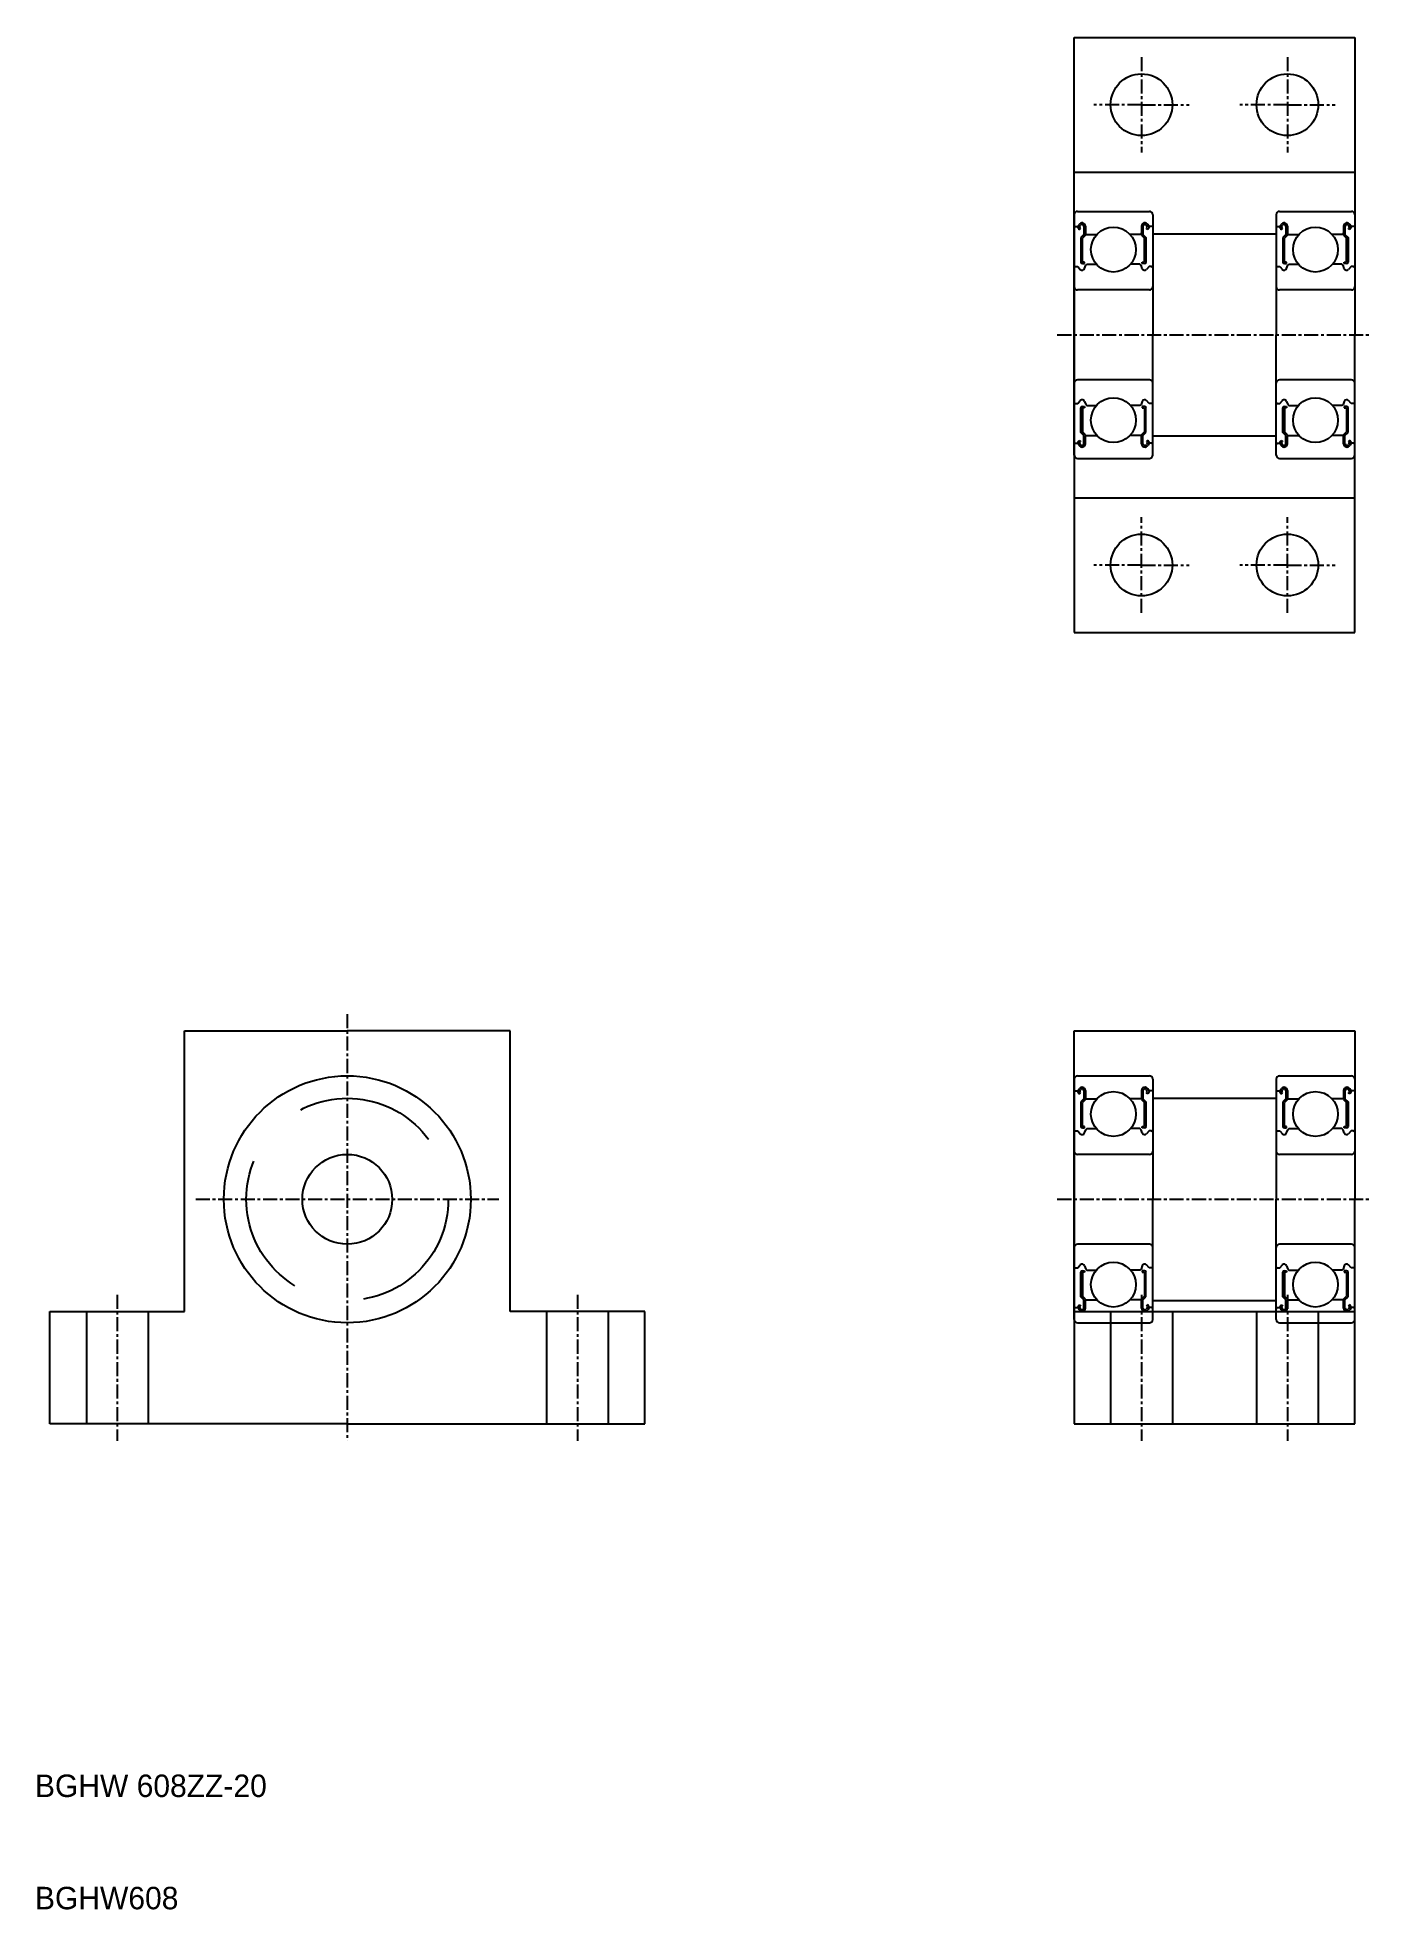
# Model space of a CAD drawing. Extents: x 118 to 236, y 65 to 231.
import ezdxf

# ---------------------------------------------------------------- set-up
doc = ezdxf.new("R2010")
doc.units = 0
doc.linetypes.add('CENTER', pattern=[2, 1.25, -0.25, 0.25, -0.25])
doc.linetypes.add('DASHED', pattern=[19.05, 12.7, -6.35])
doc.layers.get('0').update_dxf_attribs({"linetype": 'CONTINUOUS'})
doc.layers.add('CENTER', color=1, linetype='CENTER')

msp = doc.modelspace()

# ---------------------------------------------------------------- linework, layer by layer
for p, q in [((209.89, 204.86), (209.89, 231.36)), ((209.89, 231.36), (234.89, 231.36)), ((234.89, 231.36), (234.89, 204.86)), ((209.89, 219.36), (234.89, 219.36)), ((209.89, 215.56), (209.89, 204.86)), ((210.19, 215.86), (216.59, 215.86)), ((216.89, 215.56), (216.89, 204.86)), ((227.89, 215.56), (227.89, 204.86)), ((228.19, 215.86), (234.59, 215.86)), ((234.89, 215.56), (234.89, 204.86)), ((209.89, 214.61), (209.99, 214.51)), ((209.99, 214.51), (210.22, 214.51)), ((210.22, 214.51), (210.33, 214.69)), ((210.27, 214.32), (210.39, 214.26)), ((210.34, 214.44), (210.45, 214.62)), ((210.45, 214.37), (210.34, 214.44)), ((210.39, 214.26), (210.45, 214.37)), ((210.76, 213.81), (210.49, 213.54)), ((210.49, 213.54), (210.49, 211.35)), ((210.89, 213.75), (210.62, 213.48)), ((210.62, 211.35), (210.62, 213.48)), ((210.76, 214.54), (210.76, 213.81)), ((210.89, 214.54), (210.89, 213.75)), ((210.89, 213.91), (210.99, 213.81)), ((210.99, 213.81), (211.91, 213.81)), ((215.79, 213.81), (214.87, 213.81)), ((215.89, 213.91), (215.79, 213.81)), ((215.89, 214.54), (215.89, 213.75)), ((215.89, 213.75), (216.16, 213.48)), ((216.02, 214.54), (216.02, 213.81)), ((216.02, 213.81), (216.29, 213.54)), ((216.16, 211.35), (216.16, 213.48)), ((216.29, 213.54), (216.29, 211.35)), ((216.44, 214.44), (216.33, 214.62)), ((216.33, 214.37), (216.44, 214.44)), ((216.39, 214.26), (216.33, 214.37)), ((216.51, 214.32), (216.39, 214.26)), ((216.56, 214.51), (216.45, 214.69)), ((216.79, 214.51), (216.56, 214.51)), ((216.89, 214.61), (216.79, 214.51)), ((227.89, 214.61), (227.99, 214.51)), ((227.99, 214.51), (228.22, 214.51)), ((228.22, 214.51), (228.33, 214.69)), ((228.27, 214.32), (228.39, 214.26)), ((228.34, 214.44), (228.45, 214.62)), ((228.45, 214.37), (228.34, 214.44)), ((228.39, 214.26), (228.45, 214.37)), ((228.76, 213.81), (228.49, 213.54)), ((228.49, 213.54), (228.49, 211.35)), ((228.89, 213.75), (228.62, 213.48)), ((228.62, 211.35), (228.62, 213.48)), ((228.76, 214.54), (228.76, 213.81)), ((228.89, 214.54), (228.89, 213.75)), ((228.89, 213.91), (228.99, 213.81)), ((228.99, 213.81), (229.91, 213.81)), ((233.79, 213.81), (232.87, 213.81)), ((233.89, 213.91), (233.79, 213.81)), ((233.89, 214.54), (233.89, 213.75)), ((233.89, 213.75), (234.16, 213.48)), ((234.02, 214.54), (234.02, 213.81)), ((234.02, 213.81), (234.29, 213.54)), ((234.16, 211.35), (234.16, 213.48)), ((234.29, 213.54), (234.29, 211.35)), ((234.44, 214.44), (234.33, 214.62)), ((234.33, 214.37), (234.44, 214.44)), ((234.39, 214.26), (234.33, 214.37)), ((234.51, 214.32), (234.39, 214.26)), ((234.56, 214.51), (234.45, 214.69)), ((234.79, 214.51), (234.56, 214.51)), ((234.89, 214.61), (234.79, 214.51)), ((209.89, 210.86), (209.99, 210.96)), ((209.99, 210.96), (210.22, 210.96)), ((210.22, 210.96), (210.44, 210.69)), ((210.82, 211.35), (210.62, 211.35)), ((210.62, 211.22), (210.82, 211.22)), ((210.82, 211.22), (210.82, 211.35)), ((210.82, 210.77), (210.93, 211.06)), ((210.93, 211.06), (211.03, 211.16)), ((211.03, 211.16), (211.87, 211.16)), ((215.75, 211.16), (214.91, 211.16)), ((215.85, 211.06), (215.75, 211.16)), ((215.96, 210.77), (215.85, 211.06)), ((215.96, 211.35), (216.16, 211.35)), ((215.96, 211.22), (215.96, 211.35)), ((216.16, 211.22), (215.96, 211.22)), ((216.56, 210.96), (216.34, 210.69)), ((216.79, 210.96), (216.56, 210.96)), ((216.89, 210.86), (216.79, 210.96)), ((227.89, 210.86), (227.99, 210.96)), ((227.99, 210.96), (228.22, 210.96)), ((228.22, 210.96), (228.44, 210.69)), ((228.82, 211.35), (228.62, 211.35)), ((228.62, 211.22), (228.82, 211.22)), ((228.82, 211.22), (228.82, 211.35)), ((228.82, 210.77), (228.93, 211.06)), ((228.93, 211.06), (229.03, 211.16)), ((229.03, 211.16), (229.87, 211.16)), ((233.75, 211.16), (232.91, 211.16)), ((233.85, 211.06), (233.75, 211.16)), ((233.96, 210.77), (233.85, 211.06)), ((233.96, 211.35), (234.16, 211.35)), ((233.96, 211.22), (233.96, 211.35)), ((234.16, 211.22), (233.96, 211.22)), ((234.56, 210.96), (234.34, 210.69)), ((234.79, 210.96), (234.56, 210.96)), ((234.89, 210.86), (234.79, 210.96)), ((216.59, 208.86), (210.19, 208.86)), ((234.59, 208.86), (228.19, 208.86)), ((209.89, 204.86), (209.89, 178.36)), ((209.89, 194.16), (209.89, 204.86)), ((216.89, 194.16), (216.89, 204.86)), ((227.89, 194.16), (227.89, 204.86)), ((234.89, 178.36), (234.89, 204.86)), ((234.89, 194.16), (234.89, 204.86)), ((216.59, 200.86), (210.19, 200.86)), ((234.59, 200.86), (228.19, 200.86)), ((209.89, 198.86), (209.99, 198.76)), ((209.99, 198.76), (210.22, 198.76)), ((210.22, 198.76), (210.44, 199.02)), ((210.62, 198.49), (210.82, 198.49)), ((210.82, 198.94), (210.93, 198.65)), ((210.82, 198.49), (210.82, 198.36)), ((210.93, 198.65), (211.03, 198.56)), ((211.03, 198.56), (211.87, 198.56)), ((215.75, 198.56), (214.91, 198.56)), ((215.85, 198.65), (215.75, 198.56)), ((215.96, 198.94), (215.85, 198.65)), ((216.16, 198.49), (215.96, 198.49)), ((215.96, 198.49), (215.96, 198.36)), ((216.56, 198.76), (216.34, 199.02)), ((216.79, 198.76), (216.56, 198.76)), ((216.89, 198.86), (216.79, 198.76)), ((216.89, 199.51), (216.89, 199.51)), ((227.89, 198.86), (227.99, 198.76)), ((227.99, 198.76), (228.22, 198.76)), ((228.22, 198.76), (228.44, 199.02)), ((228.62, 198.49), (228.82, 198.49)), ((228.82, 198.94), (228.93, 198.65)), ((228.82, 198.49), (228.82, 198.36)), ((228.93, 198.65), (229.03, 198.56)), ((229.03, 198.56), (229.87, 198.56)), ((233.75, 198.56), (232.91, 198.56)), ((233.85, 198.65), (233.75, 198.56)), ((233.96, 198.94), (233.85, 198.65)), ((234.16, 198.49), (233.96, 198.49)), ((233.96, 198.49), (233.96, 198.36)), ((234.56, 198.76), (234.34, 199.02)), ((234.79, 198.76), (234.56, 198.76)), ((234.89, 198.86), (234.79, 198.76)), ((234.89, 199.51), (234.89, 199.51)), ((210.49, 196.17), (210.49, 198.36)), ((210.62, 198.36), (210.62, 196.23)), ((210.82, 198.36), (210.62, 198.36)), ((215.96, 198.36), (216.16, 198.36)), ((216.16, 198.36), (216.16, 196.23)), ((216.29, 196.17), (216.29, 198.36)), ((216.89, 196.83), (216.89, 196.83)), ((228.49, 196.17), (228.49, 198.36)), ((228.62, 198.36), (228.62, 196.23)), ((228.82, 198.36), (228.62, 198.36)), ((233.96, 198.36), (234.16, 198.36)), ((234.16, 198.36), (234.16, 196.23)), ((234.29, 196.17), (234.29, 198.36)), ((234.89, 196.83), (234.89, 196.83)), ((209.89, 195.11), (209.99, 195.21)), ((209.99, 195.21), (210.22, 195.21)), ((210.22, 195.21), (210.33, 195.02)), ((210.27, 195.39), (210.39, 195.45)), ((210.45, 195.34), (210.34, 195.27)), ((210.34, 195.27), (210.45, 195.09)), ((210.39, 195.45), (210.45, 195.34)), ((210.76, 195.91), (210.49, 196.17)), ((210.89, 195.96), (210.62, 196.23)), ((210.76, 195.17), (210.76, 195.91)), ((210.89, 195.17), (210.89, 195.96)), ((210.89, 195.81), (210.99, 195.91)), ((210.99, 195.91), (211.91, 195.91)), ((215.79, 195.91), (214.87, 195.91)), ((215.89, 195.81), (215.79, 195.91)), ((215.89, 195.96), (216.16, 196.23)), ((215.89, 195.17), (215.89, 195.96)), ((216.02, 195.91), (216.29, 196.17)), ((216.02, 195.17), (216.02, 195.91)), ((216.39, 195.45), (216.33, 195.34)), ((216.33, 195.34), (216.44, 195.27)), ((216.44, 195.27), (216.33, 195.09)), ((216.51, 195.39), (216.39, 195.45)), ((216.56, 195.21), (216.45, 195.02)), ((216.79, 195.21), (216.56, 195.21)), ((216.89, 195.11), (216.79, 195.21)), ((227.89, 195.11), (227.99, 195.21)), ((227.99, 195.21), (228.22, 195.21)), ((228.22, 195.21), (228.33, 195.02)), ((228.27, 195.39), (228.39, 195.45)), ((228.45, 195.34), (228.34, 195.27)), ((228.34, 195.27), (228.45, 195.09)), ((228.39, 195.45), (228.45, 195.34)), ((228.76, 195.91), (228.49, 196.17)), ((228.89, 195.96), (228.62, 196.23)), ((228.76, 195.17), (228.76, 195.91)), ((228.89, 195.17), (228.89, 195.96)), ((228.89, 195.81), (228.99, 195.91)), ((228.99, 195.91), (229.91, 195.91)), ((233.79, 195.91), (232.87, 195.91)), ((233.89, 195.81), (233.79, 195.91)), ((233.89, 195.96), (234.16, 196.23)), ((233.89, 195.17), (233.89, 195.96)), ((234.02, 195.91), (234.29, 196.17)), ((234.02, 195.17), (234.02, 195.91)), ((234.39, 195.45), (234.33, 195.34)), ((234.33, 195.34), (234.44, 195.27)), ((234.44, 195.27), (234.33, 195.09)), ((234.51, 195.39), (234.39, 195.45)), ((234.56, 195.21), (234.45, 195.02)), ((234.79, 195.21), (234.56, 195.21)), ((234.89, 195.11), (234.79, 195.21)), ((210.19, 193.86), (216.59, 193.86)), ((228.19, 193.86), (234.59, 193.86)), ((209.89, 190.36), (234.89, 190.36)), ((209.89, 178.36), (234.89, 178.36)), ((130.63, 117.86), (130.63, 142.86)), ((130.63, 142.86), (145.13, 142.86)), ((159.63, 142.86), (145.13, 142.86)), ((159.63, 117.86), (159.63, 142.86)), ((209.89, 142.86), (234.89, 142.86)), ((209.89, 127.86), (209.89, 142.86)), ((234.89, 142.86), (234.89, 127.86)), ((209.89, 138.56), (209.89, 127.86)), ((210.19, 138.86), (216.59, 138.86)), ((216.89, 138.56), (216.89, 127.86)), ((227.89, 138.56), (227.89, 127.86)), ((228.19, 138.86), (234.59, 138.86)), ((234.89, 138.56), (234.89, 127.86)), ((209.89, 137.61), (209.99, 137.51)), ((209.99, 137.51), (210.22, 137.51)), ((210.22, 137.51), (210.33, 137.69)), ((210.27, 137.32), (210.39, 137.26)), ((210.34, 137.44), (210.45, 137.62)), ((210.45, 137.37), (210.34, 137.44)), ((210.39, 137.26), (210.45, 137.37)), ((210.76, 136.81), (210.49, 136.54)), ((210.89, 136.75), (210.62, 136.48)), ((210.76, 137.54), (210.76, 136.81)), ((210.89, 137.54), (210.89, 136.75)), ((210.89, 136.91), (210.99, 136.81)), ((210.99, 136.81), (211.91, 136.81)), ((215.79, 136.81), (214.87, 136.81)), ((215.89, 136.91), (215.79, 136.81)), ((215.89, 137.54), (215.89, 136.75)), ((215.89, 136.75), (216.16, 136.48)), ((216.02, 137.54), (216.02, 136.81)), ((216.02, 136.81), (216.29, 136.54)), ((216.44, 137.44), (216.33, 137.62)), ((216.33, 137.37), (216.44, 137.44)), ((216.39, 137.26), (216.33, 137.37)), ((216.51, 137.32), (216.39, 137.26)), ((216.56, 137.51), (216.45, 137.69)), ((216.79, 137.51), (216.56, 137.51)), ((216.89, 137.61), (216.79, 137.51)), ((227.89, 137.61), (227.99, 137.51)), ((227.99, 137.51), (228.22, 137.51)), ((228.22, 137.51), (228.33, 137.69)), ((228.27, 137.32), (228.39, 137.26)), ((228.34, 137.44), (228.45, 137.62)), ((228.45, 137.37), (228.34, 137.44)), ((228.39, 137.26), (228.45, 137.37)), ((228.76, 136.81), (228.49, 136.54)), ((228.89, 136.75), (228.62, 136.48)), ((228.76, 137.54), (228.76, 136.81)), ((228.89, 137.54), (228.89, 136.75)), ((228.89, 136.91), (228.99, 136.81)), ((228.99, 136.81), (229.91, 136.81)), ((233.79, 136.81), (232.87, 136.81)), ((233.89, 136.91), (233.79, 136.81)), ((233.89, 137.54), (233.89, 136.75)), ((233.89, 136.75), (234.16, 136.48)), ((234.02, 137.54), (234.02, 136.81)), ((234.02, 136.81), (234.29, 136.54)), ((234.44, 137.44), (234.33, 137.62)), ((234.33, 137.37), (234.44, 137.44)), ((234.39, 137.26), (234.33, 137.37)), ((234.51, 137.32), (234.39, 137.26)), ((234.56, 137.51), (234.45, 137.69)), ((234.79, 137.51), (234.56, 137.51)), ((234.89, 137.61), (234.79, 137.51)), ((210.49, 136.54), (210.49, 134.35)), ((210.62, 134.35), (210.62, 136.48)), ((216.16, 134.35), (216.16, 136.48)), ((216.29, 136.54), (216.29, 134.35)), ((228.49, 136.54), (228.49, 134.35)), ((228.62, 134.35), (228.62, 136.48)), ((234.16, 134.35), (234.16, 136.48)), ((234.29, 136.54), (234.29, 134.35)), ((209.89, 133.86), (209.99, 133.96)), ((209.99, 133.96), (210.22, 133.96)), ((210.22, 133.96), (210.44, 133.69)), ((210.82, 134.35), (210.62, 134.35)), ((210.62, 134.22), (210.82, 134.22)), ((210.82, 134.22), (210.82, 134.35)), ((210.82, 133.77), (210.93, 134.06)), ((210.93, 134.06), (211.03, 134.16)), ((211.03, 134.16), (211.87, 134.16)), ((215.75, 134.16), (214.91, 134.16)), ((215.85, 134.06), (215.75, 134.16)), ((215.96, 133.77), (215.85, 134.06)), ((215.96, 134.35), (216.16, 134.35)), ((215.96, 134.22), (215.96, 134.35)), ((216.16, 134.22), (215.96, 134.22)), ((216.56, 133.96), (216.34, 133.69)), ((216.79, 133.96), (216.56, 133.96)), ((216.89, 133.86), (216.79, 133.96)), ((227.89, 133.86), (227.99, 133.96)), ((227.99, 133.96), (228.22, 133.96)), ((228.22, 133.96), (228.44, 133.69)), ((228.82, 134.35), (228.62, 134.35)), ((228.62, 134.22), (228.82, 134.22)), ((228.82, 134.22), (228.82, 134.35)), ((228.82, 133.77), (228.93, 134.06)), ((228.93, 134.06), (229.03, 134.16)), ((229.03, 134.16), (229.87, 134.16)), ((233.75, 134.16), (232.91, 134.16)), ((233.85, 134.06), (233.75, 134.16)), ((233.96, 133.77), (233.85, 134.06)), ((233.96, 134.22), (233.96, 134.35)), ((233.96, 134.35), (234.16, 134.35)), ((234.16, 134.22), (233.96, 134.22)), ((234.56, 133.96), (234.34, 133.69)), ((234.79, 133.96), (234.56, 133.96)), ((234.89, 133.86), (234.79, 133.96)), ((216.59, 131.86), (210.19, 131.86)), ((234.59, 131.86), (228.19, 131.86)), ((209.89, 127.86), (209.89, 107.86)), ((209.89, 117.16), (209.89, 127.86)), ((216.89, 117.16), (216.89, 127.86)), ((227.89, 117.16), (227.89, 127.86)), ((234.89, 107.86), (234.89, 127.86)), ((234.89, 117.16), (234.89, 127.86)), ((216.59, 123.86), (210.19, 123.86)), ((234.59, 123.86), (228.19, 123.86)), ((209.89, 121.86), (209.99, 121.76)), ((209.99, 121.76), (210.22, 121.76)), ((210.22, 121.76), (210.44, 122.02)), ((210.82, 121.94), (210.93, 121.65)), ((215.96, 121.94), (215.85, 121.65)), ((216.56, 121.76), (216.34, 122.02)), ((216.79, 121.76), (216.56, 121.76)), ((216.89, 121.86), (216.79, 121.76)), ((216.89, 122.51), (216.89, 122.51)), ((227.89, 121.86), (227.99, 121.76)), ((227.99, 121.76), (228.22, 121.76)), ((228.22, 121.76), (228.44, 122.02)), ((228.82, 121.94), (228.93, 121.65)), ((233.96, 121.94), (233.85, 121.65)), ((234.56, 121.76), (234.34, 122.02)), ((234.79, 121.76), (234.56, 121.76)), ((234.89, 121.86), (234.79, 121.76)), ((234.89, 122.51), (234.89, 122.51)), ((210.49, 119.17), (210.49, 121.36)), ((210.62, 121.49), (210.82, 121.49)), ((210.62, 121.36), (210.62, 119.23)), ((210.82, 121.36), (210.62, 121.36)), ((210.82, 121.49), (210.82, 121.36)), ((210.93, 121.65), (211.03, 121.56)), ((211.03, 121.56), (211.87, 121.56)), ((215.75, 121.56), (214.91, 121.56)), ((215.85, 121.65), (215.75, 121.56)), ((216.16, 121.49), (215.96, 121.49)), ((215.96, 121.49), (215.96, 121.36)), ((215.96, 121.36), (216.16, 121.36)), ((216.16, 121.36), (216.16, 119.23)), ((216.29, 119.17), (216.29, 121.36)), ((228.49, 119.17), (228.49, 121.36)), ((228.62, 121.49), (228.82, 121.49)), ((228.62, 121.36), (228.62, 119.23)), ((228.82, 121.36), (228.62, 121.36)), ((228.82, 121.49), (228.82, 121.36)), ((228.93, 121.65), (229.03, 121.56)), ((229.03, 121.56), (229.87, 121.56)), ((233.75, 121.56), (232.91, 121.56)), ((233.85, 121.65), (233.75, 121.56)), ((233.96, 121.49), (233.96, 121.36)), ((234.16, 121.49), (233.96, 121.49)), ((233.96, 121.36), (234.16, 121.36)), ((234.16, 121.36), (234.16, 119.23)), ((234.29, 119.17), (234.29, 121.36)), ((210.27, 118.39), (210.39, 118.45)), ((210.39, 118.45), (210.45, 118.34)), ((210.76, 118.91), (210.49, 119.17)), ((210.89, 118.96), (210.62, 119.23)), ((210.76, 118.17), (210.76, 118.91)), ((210.89, 118.17), (210.89, 118.96)), ((210.89, 118.81), (210.99, 118.91)), ((210.99, 118.91), (211.91, 118.91)), ((215.79, 118.91), (214.87, 118.91)), ((215.89, 118.81), (215.79, 118.91)), ((215.89, 118.96), (216.16, 119.23)), ((215.89, 118.17), (215.89, 118.96)), ((216.02, 118.91), (216.29, 119.17)), ((216.02, 118.17), (216.02, 118.91)), ((216.39, 118.45), (216.33, 118.34)), ((216.51, 118.39), (216.39, 118.45)), ((216.89, 119.83), (216.89, 119.83)), ((228.27, 118.39), (228.39, 118.45)), ((228.39, 118.45), (228.45, 118.34)), ((228.76, 118.91), (228.49, 119.17)), ((228.89, 118.96), (228.62, 119.23)), ((228.76, 118.17), (228.76, 118.91)), ((228.89, 118.17), (228.89, 118.96)), ((228.89, 118.81), (228.99, 118.91)), ((228.99, 118.91), (229.91, 118.91)), ((233.79, 118.91), (232.87, 118.91)), ((233.89, 118.81), (233.79, 118.91)), ((233.89, 118.96), (234.16, 119.23)), ((233.89, 118.17), (233.89, 118.96)), ((234.02, 118.91), (234.29, 119.17)), ((234.02, 118.17), (234.02, 118.91)), ((234.39, 118.45), (234.33, 118.34)), ((234.51, 118.39), (234.39, 118.45)), ((234.89, 119.83), (234.89, 119.83)), ((118.63, 107.86), (118.63, 117.86)), ((118.63, 117.86), (130.63, 117.86)), ((171.63, 117.86), (159.63, 117.86)), ((171.63, 107.86), (171.63, 117.86)), ((209.89, 118.11), (209.99, 118.21)), ((209.89, 117.86), (234.89, 117.86)), ((209.99, 118.21), (210.22, 118.21)), ((210.19, 116.86), (216.59, 116.86)), ((210.22, 118.21), (210.33, 118.02)), ((210.45, 118.34), (210.34, 118.27)), ((210.34, 118.27), (210.45, 118.09)), ((216.33, 118.34), (216.44, 118.27)), ((216.44, 118.27), (216.33, 118.09)), ((216.56, 118.21), (216.45, 118.02)), ((216.79, 118.21), (216.56, 118.21)), ((216.89, 118.11), (216.79, 118.21)), ((227.89, 118.11), (227.99, 118.21)), ((227.99, 118.21), (228.22, 118.21)), ((228.19, 116.86), (234.59, 116.86)), ((228.22, 118.21), (228.33, 118.02)), ((228.45, 118.34), (228.34, 118.27)), ((228.34, 118.27), (228.45, 118.09)), ((234.33, 118.34), (234.44, 118.27)), ((234.44, 118.27), (234.33, 118.09)), ((234.56, 118.21), (234.45, 118.02)), ((234.79, 118.21), (234.56, 118.21)), ((234.89, 118.11), (234.79, 118.21)), ((145.13, 107.86), (118.63, 107.86)), ((145.13, 107.86), (171.63, 107.86)), ((209.89, 107.86), (234.89, 107.86))]:
    msp.add_line(p, q)
at = {"color": 7, "linetype": 'CONTINUOUS'}
for p, q in [((216.89, 213.86), (227.89, 213.86)), ((216.89, 195.86), (227.89, 195.86)), ((216.89, 136.86), (227.89, 136.86)), ((216.89, 118.86), (227.89, 118.86))]:
    msp.add_line(p, q, dxfattribs=at)
at = {"color": 3, "linetype": 'DASHED'}
for p, q in [((121.88, 117.86), (121.88, 107.86)), ((127.38, 117.86), (127.38, 107.86)), ((162.88, 117.86), (162.88, 107.86)), ((168.38, 117.86), (168.38, 107.86)), ((213.14, 117.86), (213.14, 107.86)), ((218.64, 117.86), (218.64, 107.86)), ((226.14, 117.86), (226.14, 107.86)), ((231.64, 117.86), (231.64, 107.86))]:
    msp.add_line(p, q, dxfattribs=at)
for centre, radius in [((215.89, 225.36), 2.75), ((228.89, 225.36), 2.75), ((213.39, 212.46), 2), ((231.39, 212.46), 2), ((213.39, 197.26), 2), ((231.39, 197.26), 2), ((215.89, 184.36), 2.75), ((228.89, 184.36), 2.75), ((145.13, 127.86), 11), ((213.39, 135.46), 2), ((231.39, 135.46), 2), ((145.13, 127.86), 4), ((213.39, 120.26), 2), ((231.39, 120.26), 2)]:
    msp.add_circle(centre, radius)
msp.add_circle((145.13, 127.86), 9, dxfattribs=at)
for centre, radius, start, end in [((210.19, 215.56), 0.3, 90, 180), ((216.59, 215.56), 0.3, 0, 90), ((228.19, 215.56), 0.3, 90, 180), ((234.59, 215.56), 0.3, 0, 90), ((210.34, 214.44), 0.133, 149.9969, 240.0013), ((210.59, 214.54), 0.299, 0, 150.0002), ((210.59, 214.54), 0.166, 0, 150.0044), ((216.19, 214.54), 0.299, 29.9998, 180), ((216.19, 214.54), 0.166, 29.9956, 180), ((216.44, 214.44), 0.133, 299.9987, 30.0031), ((228.34, 214.44), 0.133, 149.9969, 240.0013), ((228.59, 214.54), 0.299, 0, 150.0002), ((228.59, 214.54), 0.166, 0, 150.0044), ((234.19, 214.54), 0.299, 29.9998, 180), ((234.19, 214.54), 0.166, 29.9956, 180), ((234.44, 214.44), 0.133, 299.9987, 30.0031), ((210.61, 210.84), 0.224, 220.001, 343.1517), ((210.62, 211.35), 0.133, 180.0001, 270), ((216.17, 210.84), 0.224, 196.8483, 319.999), ((216.16, 211.35), 0.133, 270, 359.9999), ((228.61, 210.84), 0.224, 220.001, 343.1517), ((228.62, 211.35), 0.133, 180.0001, 270), ((234.17, 210.84), 0.224, 196.8483, 319.999), ((234.16, 211.35), 0.133, 270, 359.9999), ((210.19, 209.16), 0.3, 180, 270), ((216.59, 209.16), 0.3, 270, 0), ((228.19, 209.16), 0.3, 180, 270), ((234.59, 209.16), 0.3, 270, 0), ((210.19, 200.56), 0.3, 90, 180), ((216.59, 200.56), 0.3, 0, 90), ((228.19, 200.56), 0.3, 90, 180), ((234.59, 200.56), 0.3, 0, 90), ((210.61, 198.87), 0.224, 16.8483, 139.999), ((210.62, 198.36), 0.133, 90, 179.9999), ((216.17, 198.87), 0.224, 40.001, 163.1517), ((216.16, 198.36), 0.133, 0.0001, 90), ((228.61, 198.87), 0.224, 16.8483, 139.999), ((228.62, 198.36), 0.133, 90, 179.9999), ((234.17, 198.87), 0.224, 40.001, 163.1517), ((234.16, 198.36), 0.133, 0.0001, 90), ((210.34, 195.27), 0.133, 119.9987, 210.0031), ((210.59, 195.17), 0.299, 209.9998, 0), ((210.59, 195.17), 0.166, 209.9956, 0), ((216.19, 195.17), 0.299, 180, 330.0002), ((216.19, 195.17), 0.166, 180, 330.0044), ((216.44, 195.27), 0.133, 329.9969, 60.0013), ((228.34, 195.27), 0.133, 119.9987, 210.0031), ((228.59, 195.17), 0.299, 209.9998, 0), ((228.59, 195.17), 0.166, 209.9956, 0), ((234.19, 195.17), 0.299, 180, 330.0002), ((234.19, 195.17), 0.166, 180, 330.0044), ((234.44, 195.27), 0.133, 329.9969, 60.0013), ((210.19, 194.16), 0.3, 180, 270), ((216.59, 194.16), 0.3, 270, 0), ((228.19, 194.16), 0.3, 180, 270), ((234.59, 194.16), 0.3, 270, 0), ((210.19, 138.56), 0.3, 90, 180), ((216.59, 138.56), 0.3, 0, 90), ((228.19, 138.56), 0.3, 90, 180), ((234.59, 138.56), 0.3, 0, 90), ((210.34, 137.44), 0.133, 149.9969, 240.0013), ((210.59, 137.54), 0.299, 0, 150.0002), ((210.59, 137.54), 0.166, 0, 150.0044), ((216.19, 137.54), 0.299, 29.9998, 180), ((216.19, 137.54), 0.166, 29.9956, 180), ((216.44, 137.44), 0.133, 299.9987, 30.0031), ((228.34, 137.44), 0.133, 149.9969, 240.0013), ((228.59, 137.54), 0.299, 0, 150.0002), ((228.59, 137.54), 0.166, 0, 150.0044), ((234.19, 137.54), 0.299, 29.9998, 180), ((234.19, 137.54), 0.166, 29.9956, 180), ((234.44, 137.44), 0.133, 299.9987, 30.0031), ((210.61, 133.84), 0.224, 220.001, 343.1517), ((210.62, 134.35), 0.133, 180.0001, 270), ((216.17, 133.84), 0.224, 196.8483, 319.999), ((216.16, 134.35), 0.133, 270, 359.9999), ((228.61, 133.84), 0.224, 220.001, 343.1517), ((228.62, 134.35), 0.133, 180.0001, 270), ((234.17, 133.84), 0.224, 196.8483, 319.999), ((234.16, 134.35), 0.133, 270, 359.9999), ((210.19, 132.16), 0.3, 180, 270), ((216.59, 132.16), 0.3, 270, 0), ((228.19, 132.16), 0.3, 180, 270), ((234.59, 132.16), 0.3, 270, 0), ((210.19, 123.56), 0.3, 90, 180), ((216.59, 123.56), 0.3, 0, 90), ((228.19, 123.56), 0.3, 90, 180), ((234.59, 123.56), 0.3, 0, 90), ((210.61, 121.87), 0.224, 16.8483, 139.999), ((216.17, 121.87), 0.224, 40.001, 163.1517), ((228.61, 121.87), 0.224, 16.8483, 139.999), ((234.17, 121.87), 0.224, 40.001, 163.1517), ((210.62, 121.36), 0.133, 90, 179.9999), ((216.16, 121.36), 0.133, 0.0001, 90), ((228.62, 121.36), 0.133, 90, 179.9999), ((234.16, 121.36), 0.133, 0.0001, 90), ((210.19, 117.16), 0.3, 180, 270), ((210.34, 118.27), 0.133, 119.9987, 210.0031), ((210.59, 118.17), 0.299, 209.9998, 0), ((210.59, 118.17), 0.166, 209.9956, 0), ((216.19, 118.17), 0.299, 180, 330.0002), ((216.19, 118.17), 0.166, 180, 330.0044), ((216.44, 118.27), 0.133, 329.9969, 60.0013), ((216.59, 117.16), 0.3, 270, 0), ((228.19, 117.16), 0.3, 180, 270), ((228.34, 118.27), 0.133, 119.9987, 210.0031), ((228.59, 118.17), 0.299, 209.9998, 0), ((228.59, 118.17), 0.166, 209.9956, 0), ((234.19, 118.17), 0.299, 180, 330.0002), ((234.19, 118.17), 0.166, 180, 330.0044), ((234.44, 118.27), 0.133, 329.9969, 60.0013), ((234.59, 117.16), 0.3, 270, 0)]:
    msp.add_arc(centre, radius, start, end)
at = {"layer": 'CENTER', "color": 1, "linetype": 'CENTER'}
for p, q in [((215.89, 229.61), (215.89, 221.11)), ((228.89, 229.61), (228.89, 221.11)), ((215.89, 225.36), (211.64, 225.36)), ((215.89, 225.36), (220.14, 225.36)), ((228.89, 225.36), (224.64, 225.36)), ((228.89, 225.36), (233.14, 225.36)), ((208.39, 204.86), (236.39, 204.86)), ((215.89, 180.11), (215.89, 188.61)), ((228.89, 180.11), (228.89, 188.61)), ((215.89, 184.36), (211.64, 184.36)), ((215.89, 184.36), (220.14, 184.36)), ((228.89, 184.36), (224.64, 184.36)), ((228.89, 184.36), (233.14, 184.36)), ((145.13, 144.36), (145.13, 106.36)), ((131.63, 127.86), (158.63, 127.86)), ((208.39, 127.86), (236.39, 127.86)), ((124.63, 119.36), (124.63, 106.36)), ((165.63, 119.36), (165.63, 106.36)), ((215.89, 119.36), (215.89, 106.36)), ((228.89, 119.36), (228.89, 106.36))]:
    msp.add_line(p, q, dxfattribs=at)

# ---------------------------------------------------------------- texts
for s, p in [('BGHW 608ZZ-20', (117.3, 74.62)), ('BGHW608', (117.3, 64.62))]:
    msp.add_text(s, height=2).set_placement(p)

doc.saveas('drawing.dxf')
